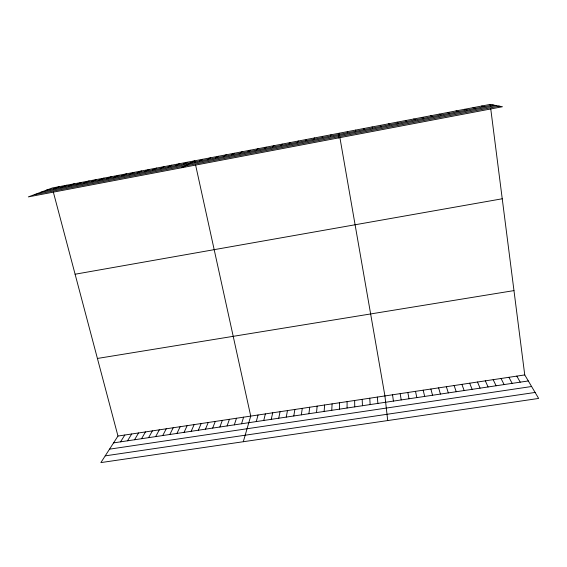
<?xml version="1.0" encoding="UTF-8"?>
<svg xmlns="http://www.w3.org/2000/svg" width="567" height="567" viewBox="0 0 567 567"><rect width="100%" height="100%" fill="white"/><g stroke="black" fill="none" stroke-linecap="round" stroke-linejoin="round"><path stroke-width="0.85" d="M347.068 408.02L347.103 401.613M339.406 409.161L339.59 402.747M347.323 132.834L347.358 131.664M331.759 410.31L332.092 403.874M324.133 411.444L324.608 404.994M316.521 412.585L317.144 406.121M308.93 413.719L309.702 407.241M301.353 414.846L302.268 408.353M293.798 415.972L294.854 409.466M338.315 137.944L339.144 133.231L339.449 134.974M286.257 417.099L287.462 410.579M278.737 418.226L280.077 411.692M271.232 419.346L272.72 412.797M263.74 420.466L265.37 413.903M256.27 421.579L258.042 415.001M243.293 441.721L250.727 416.1L195.601 165.025M241.556 423.776L243.597 417.17M330.561 136.03L330.951 134.797M234.306 424.86L236.489 418.24M227.083 425.937L229.401 419.304M219.868 427.015L222.321 420.367M212.675 428.092L215.262 421.43M205.495 429.162L208.209 422.493M198.33 430.233L201.179 423.549M322.212 137.625L322.772 136.356M191.178 431.296L194.162 424.598M184.048 432.366L187.16 425.654M176.925 433.429L180.178 426.703M169.824 434.485L173.204 427.752M162.743 435.548L166.251 428.794M155.67 436.604L159.306 429.843M148.611 437.653L152.381 430.877M313.884 139.213L314.621 137.916M141.573 438.709L145.471 431.919M134.549 439.758L138.575 432.954M127.54 440.8L131.686 433.989M120.544 441.849L124.825 435.024M53.341 192.078L117.971 436.051L100.876 462.594L538.65 398.438L524.744 374.922L490.696 108.439M305.578 140.8L306.485 139.468M297.285 142.381L298.37 141.013M289.021 143.954L290.276 142.558M280.778 145.528L282.203 144.096M272.55 147.094L274.152 145.634M264.342 148.66L266.114 147.172M256.164 150.22L258.098 148.703M247.999 151.779L250.104 150.227M239.855 153.331L242.13 151.75M231.733 154.876L234.171 153.267M223.625 156.421L226.233 154.784M215.545 157.966L218.316 156.294M207.479 159.504L210.414 157.803M199.435 161.035L202.532 159.306M181.943 167.683L194.672 160.808L195.041 162.495M183.602 164.054L187.018 162.268M175.813 165.543L179.385 163.721M168.038 167.024L171.766 165.181M160.277 168.505L164.161 166.627M152.537 169.98L156.577 168.073M144.819 171.454L149.015 169.519M137.122 172.921L141.466 170.958M129.439 174.381L133.94 172.396M121.777 175.848L126.427 173.828M114.13 177.301L118.928 175.26M106.504 178.761L111.451 176.691M98.892 180.207L103.995 178.116M91.301 181.66L96.553 179.533M83.725 183.098L89.125 180.951M76.169 184.544L81.719 182.361M68.635 185.976L74.327 183.772M61.116 187.415L66.949 185.182M53.61 188.846L59.592 186.586M490.179 104.406L52.256 187.989L28.35 196.891L502.419 106.738L490.179 104.406L490.384 106.022M46.125 190.271L493.304 105.001M40.484 192.376L496.189 105.554M34.445 194.623L499.286 106.142M75.099 274.23L502.234 198.776M97.411 358.457L513.971 290.602M117.971 436.051L524.744 374.922M113.563 442.891L528.316 380.953M109.523 449.163L531.598 386.51M105.214 455.861L535.113 392.449M481.61 106.043L484.537 106.674M473.062 107.673L475.798 108.34M464.529 109.303L467.08 110.005M456.024 110.926L458.384 111.664M447.54 112.542L449.709 113.315M439.078 114.158L441.055 114.966M430.637 115.767L432.423 116.611M422.217 117.376L423.818 118.248M413.811 118.978L415.228 119.885M405.433 120.58L406.667 121.522M397.077 122.174L398.126 123.152M388.735 123.769L389.607 124.775M380.422 125.357L381.102 126.398M516.828 376.112L520.23 382.165M508.925 377.296L512.164 383.37M501.037 378.48L504.113 384.568M493.17 379.663L496.09 385.766M372.122 126.937L372.625 128.014M485.324 380.847L488.081 386.963M477.492 382.023L480.086 388.154M469.682 383.193L472.113 389.345M461.892 384.362L464.16 390.535M454.117 385.532L456.229 391.719M446.357 386.701L448.313 392.903M363.851 128.518L364.17 129.623M438.617 387.863L440.417 394.079M430.892 389.026L432.536 395.256M423.188 390.181L424.676 396.432M415.505 391.336L416.83 397.602M407.836 392.492L409.005 398.771M339.902 137.583L384.929 395.929L387.715 420.558M400.182 393.64L401.202 399.933M392.548 394.788L393.413 401.103M355.594 130.091L355.736 131.232M377.331 397.077L377.891 403.421M369.748 398.211L370.159 404.569M362.185 399.352L362.448 405.724M354.637 400.486L354.751 406.872"/></g></svg>
